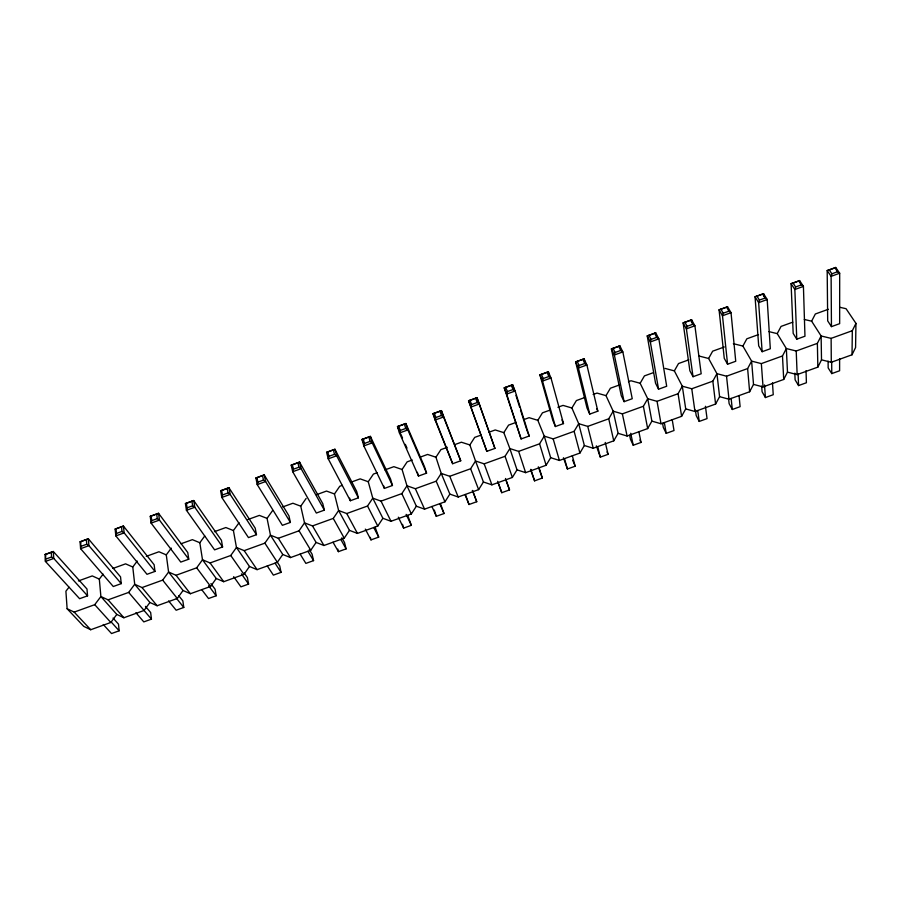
<?xml version="1.0" encoding="UTF-8"?>
<svg xmlns="http://www.w3.org/2000/svg" width="901" height="901" viewBox="0 0 901 901"><rect width="100%" height="100%" fill="white"/><g stroke="black" fill="none" stroke-linecap="round" stroke-linejoin="round"><path stroke-width="1.35" d="M839.619 358.564L839.608 370.761L831.769 373.6L828.165 367.901L828.098 361.132M804.289 319.461L811.632 321.173L821.126 335.983L821.509 359.837L831.296 362.27L852.019 354.78L852.323 330.701L855.95 323.38L846.062 308.705L839.867 307.297M855.95 323.38L855.578 347.538L852.019 354.78M51.301 552.369L51.582 556.998L53.756 558.44L53.317 551.502L45.782 554.374L45.444 561.447L79.603 598.703L87.555 595.831L86.992 589.029L53.317 551.502L45.05 554.498L45.444 561.447L53.756 558.44L87.555 595.831M86.383 539.631L86.766 544.227L88.929 545.668L88.343 538.787L80.853 541.636L80.617 548.686L113.278 586.517L121.241 583.634L120.543 576.877L88.343 538.787L80.065 541.794L80.617 548.686L88.929 545.668L121.241 583.634M121.511 526.871L122.007 531.432L124.169 532.885L123.426 526.049L115.981 528.887L116.454 533.448L115.846 535.904L146.998 574.309L154.972 571.425L154.139 564.724L123.426 526.049L115.137 529.056L115.846 535.904L124.169 532.885L154.972 571.425M156.695 514.099L157.292 518.627L159.454 520.08L158.553 513.3L151.154 516.115L151.74 520.643L151.109 523.109L180.774 562.089L188.76 559.206L187.768 552.538L158.553 513.3L150.253 516.307L151.109 523.109L159.454 520.08L188.76 559.206M191.936 501.316L192.634 505.799L194.785 507.263L193.726 500.528L186.383 503.321L187.07 507.826L186.439 510.293L214.596 549.858L222.592 546.963L221.455 540.352L193.726 500.528L185.415 503.546L186.439 510.293L194.785 507.263L222.592 546.963M227.221 488.5L228.021 492.96L230.172 494.412L228.955 487.734L221.657 490.516L222.446 494.987L221.815 497.453L248.462 537.593L256.47 534.698L255.197 528.132L228.955 487.734L220.632 490.763L221.815 497.453L230.172 494.412L256.47 534.698M262.551 475.672L263.464 480.098L265.615 481.562L264.241 474.928L256.988 477.699L257.877 482.125L257.236 484.592L282.373 525.328L290.392 522.422L288.973 515.901L264.241 474.928L255.895 477.958L257.236 484.592L265.615 481.562L290.392 522.422M297.938 462.821L298.963 467.214L301.103 468.678L299.571 462.1L292.363 464.848L293.366 469.241L292.712 471.719L316.341 513.041L324.36 510.135L322.795 503.659L299.571 462.1L291.214 465.13L292.712 471.719L301.103 468.678L324.36 510.135M333.381 449.959L334.508 454.318L336.647 455.782L334.958 449.261L327.795 451.987L328.899 456.345L328.246 458.834L350.343 500.731L358.384 497.825L356.672 491.394L334.958 449.261L326.59 452.291L328.246 458.834L336.647 455.782L358.384 497.825M368.869 437.075L370.097 441.4L372.237 442.864L370.39 436.388L363.283 439.114L364.488 443.427L363.824 445.916L384.4 488.41L392.453 485.493L390.595 479.118L370.39 436.388L362.011 439.429L363.824 445.916L372.237 442.864L392.453 485.493M404.414 424.18L405.754 428.459L407.883 429.935L405.867 423.515L398.816 426.207L400.134 430.498L399.458 432.987L418.503 476.066L426.567 473.149L424.562 466.819L405.867 423.515L397.487 426.556L399.458 432.987L407.883 429.935L426.567 473.149M452.651 463.711L433.009 413.66L434.395 413.289L435.825 417.546L435.138 420.035L452.651 463.711L460.726 460.783L441.411 410.608L433.009 413.66L435.138 420.035L443.574 416.972L460.726 460.783M494.931 448.405L476.989 397.69L475.649 398.31L477.203 402.522L479.332 404.008L470.874 407.072L468.588 400.742L470.029 400.348L471.572 404.572L470.874 407.072L486.844 451.333L494.931 448.405L479.332 404.008L476.989 397.69L468.588 400.742L486.844 451.333M514.291 390.054L512.635 384.75L511.34 385.358L513.007 389.536L515.124 391.011L506.666 394.086L504.211 387.813L505.72 387.396L507.364 391.575L506.666 394.086L521.093 438.945L529.191 436.016L515.124 391.011L512.635 384.75L504.211 387.813L521.093 438.945M541.456 374.422L547.087 372.383L548.855 376.517L550.984 378.003L542.503 381.078L539.89 374.861L541.456 374.422L543.213 378.566L542.503 381.078L555.388 426.533L563.497 423.594L550.984 378.003L548.326 371.798L539.89 374.861L552.82 420.384L555.388 426.533M577.248 361.425L582.891 359.386L584.772 363.486L586.889 364.973L578.397 368.047L575.615 361.887L577.248 361.425L579.106 365.536L578.397 368.047L589.727 414.111L597.847 411.171L586.889 364.973L584.062 358.823L575.615 361.887L587.013 408.007L589.727 414.111M613.097 348.417L618.739 346.367L620.733 350.433L622.839 351.919L614.347 355.005L611.396 348.901L613.097 348.417L615.056 352.494L614.347 355.005L624.111 401.666L632.243 398.715L622.839 351.919L619.865 345.826L611.396 348.901L621.251 395.618L624.111 401.666M648.99 335.386L654.644 333.336L656.739 337.368L658.856 338.855L650.342 341.941L647.233 335.893L648.99 335.386L651.063 339.429L650.342 341.941L658.552 389.198L666.684 386.259L658.856 338.855L655.703 332.807L647.233 335.893L655.545 383.207L658.552 389.198M684.94 322.333L690.605 320.283L692.801 324.27L694.908 325.768L686.393 328.865L683.127 322.862L684.94 322.333L687.125 326.342L686.393 328.865L693.027 376.719L701.181 373.769L694.908 325.768L691.608 319.776L683.127 322.862L689.873 370.773L693.027 376.719M720.935 309.268L726.611 307.207L728.92 311.172L731.026 312.67L722.489 315.767L719.066 309.809L720.935 309.268L723.233 313.233L722.489 315.767L727.569 364.229L735.734 361.267L731.026 312.67L727.558 306.734L719.066 309.809L724.258 358.328L727.569 364.229M756.998 296.181L762.674 294.12L765.095 298.04L767.19 299.537L758.642 302.646L755.049 296.744L756.998 296.181L759.397 300.112L758.642 302.646L762.145 351.717L770.321 348.755L767.19 299.537L763.564 293.658L755.049 296.744L758.687 345.86L762.145 351.717M793.094 283.072L798.793 281.011L801.316 284.896L803.422 286.394L794.851 289.503L791.089 283.657L793.094 283.072L795.617 286.969L794.851 289.503L796.777 339.181L804.965 336.219L803.422 286.394L799.615 280.571L791.089 283.657L793.173 333.381L796.777 339.181M829.258 269.94L834.957 267.879L837.592 271.73L839.687 273.228L831.116 276.348L827.186 270.559L829.258 269.94L831.882 273.803L831.116 276.348L831.454 326.635L839.653 323.662L839.687 273.228L835.723 267.462L827.186 270.559L827.692 320.88L831.454 326.635M768.79 331.579L777.236 333.629L786.348 348.563L787.485 372.136L797.148 374.602L817.849 367.124L821.509 359.837M817.849 367.124L817.376 343.349L821.126 335.983L831.127 338.371L852.323 330.701M733.369 343.686L742.897 346.063L751.614 361.121L753.518 384.4L763.046 386.912L783.712 379.456L787.485 372.136M811.632 321.173L815.337 313.987L828.346 309.28M783.712 379.456L782.485 355.963L786.348 348.563L796.214 350.996L817.376 343.349M699.21 356.064L708.603 358.485L716.937 373.667L719.595 396.665L728.988 399.222L749.632 391.766L753.518 384.4M777.236 333.629L781.066 326.41L792.756 322.175M749.632 391.766L747.627 368.565L751.614 361.121L761.345 363.61L782.485 355.963M665.096 368.419L674.353 370.885L682.305 386.202L685.717 408.896L694.975 411.498L715.597 404.053L719.595 396.665M742.897 346.063L746.839 338.81L758.507 334.575M715.597 404.053L712.837 381.146L716.937 373.667L726.533 376.201L747.627 368.565M628.447 381.697L631.027 380.763L640.149 383.274L647.718 398.715L651.885 421.127L661.019 423.763L681.606 416.33L685.717 408.896M708.603 358.485L712.657 351.187L724.314 346.964M681.606 416.33L678.081 393.714L682.305 386.202L691.765 388.77L712.837 381.146M593.14 394.48L597.003 393.084L606.001 395.64L613.187 411.205L618.097 433.325L627.096 436.016L647.661 428.583L651.885 421.127M674.353 370.885L678.521 363.553L688.871 359.803M557.888 407.252L563.035 405.394L571.898 407.984L578.701 423.684L587.745 426.387L608.738 418.796L613.187 411.205L622.366 413.863L643.382 406.261L647.718 398.715L657.043 401.328L678.081 393.714M523.965 419.539L529.101 417.681L537.829 420.316L544.26 436.14L553.169 438.888L574.128 431.309L578.701 423.684L584.355 445.522L593.23 448.248L613.761 440.826L618.097 433.325M640.149 383.274L644.429 375.897L653.473 372.631M488.815 432.277L495.223 429.957L503.828 432.638L509.865 448.574L518.649 451.378L539.575 443.81L544.26 436.14L550.669 457.685L559.408 460.456L579.906 453.057L584.355 445.522M606.001 395.64L610.394 388.23L619.426 384.964M481.111 435.059L474.703 437.379L469.86 444.936L475.525 460.997L484.175 463.846L505.067 456.289L509.865 448.574L517.016 469.849L525.632 472.653L546.107 465.265L550.669 457.685M571.898 407.984L576.403 400.551L585.413 397.285M447.301 447.313L440.893 449.633L435.938 457.224L441.231 473.408L449.745 476.291L470.615 468.745L475.525 460.997L483.42 481.99L491.901 484.839L512.354 477.451L517.016 469.849M537.829 420.316L542.458 412.838L550.173 410.045M412.253 460.006L407.139 461.864L402.071 469.489L406.982 485.797L415.361 488.725L436.197 481.19L441.231 473.408L449.858 494.108L458.215 497.003L478.634 489.626L483.42 481.99M503.828 432.638L508.558 425.126L516.262 422.332M377.26 472.687L373.431 474.072L368.25 481.731L372.777 498.174L381.033 501.136L401.835 493.613L406.982 485.797L416.352 506.216L424.585 509.155L444.97 501.789L449.858 494.108M342.312 485.346L339.756 486.27L334.474 493.962L338.63 510.529L346.75 513.536L367.529 506.024L372.777 498.174L382.891 518.3L390.989 521.285L411.352 513.93L416.352 506.216M306.137 498.444L300.743 506.182L304.527 522.862L312.512 525.925L333.257 518.413L338.63 510.529L349.464 530.374L357.449 533.403L377.778 526.06L382.891 518.3M272.564 510.608L267.056 518.379L270.469 535.183L278.319 538.28L299.042 530.79L304.527 522.862L316.093 542.436L323.943 545.499L344.25 538.167L349.464 530.374M239.035 522.749L233.415 530.554L236.456 547.481L244.182 550.635L264.871 543.145L270.469 535.183L282.768 554.475L290.494 557.584L310.766 550.252L316.093 542.436M282.768 554.475L277.328 562.337L257.078 569.646L249.487 566.492L236.456 547.481L230.746 555.489L210.091 562.956L202.5 559.769L199.819 542.729L204.73 536.005M171.28 548.123L166.28 554.87L168.588 572.045L176.044 575.277L196.677 567.81L202.5 559.769L216.251 578.51L223.718 581.697L243.946 574.387L249.487 566.492M137.234 561.064L132.774 566.999L134.711 584.287L142.043 587.565L162.653 580.12L168.588 572.045L183.049 590.493L190.404 593.725L210.597 586.438L216.251 578.51M103.108 574.151L99.324 579.118L100.889 596.53L108.086 599.841L128.674 592.408L134.711 584.287L149.904 602.476L157.134 605.742L177.294 598.455L183.049 590.493M149.904 602.476L144.047 610.473L123.899 617.748L116.803 614.426L100.889 596.53L94.74 604.672L74.186 612.106L67.124 608.749L65.908 591.214L68.994 587.227M67.124 608.749L83.748 626.375L90.719 629.731L110.834 622.467L116.803 614.426M834.957 267.879L835.723 267.462M798.793 281.011L799.615 280.571M762.674 294.12L763.564 293.658L763.744 296.395M726.611 307.207L727.558 306.734M690.605 320.283L691.608 319.776L691.968 322.524M654.644 333.336L655.703 332.807M618.739 346.367L619.865 345.826M582.891 359.386L584.062 358.823L584.715 361.538M547.087 372.383L548.326 371.798L549.43 375.83M440.003 411.25L441.411 410.608L443.574 416.972L441.445 415.496L440.003 411.25L434.395 413.289M470.029 400.348L475.649 398.31M505.72 387.396L511.34 385.358M46.052 559.003L51.582 556.998M81.225 546.231L86.766 544.227M116.454 533.448L122.007 531.432M151.74 520.643L157.292 518.627M187.07 507.826L192.634 505.799M222.446 494.987L228.021 492.96M257.877 482.125L263.464 480.098M293.366 469.241L298.963 467.214M328.899 456.345L334.508 454.318M364.488 443.427L370.097 441.4M400.134 430.498L405.754 428.459M435.825 417.546L441.445 415.496M471.572 404.572L477.203 402.522M507.364 391.575L513.007 389.536M543.213 378.566L548.855 376.517M579.106 365.536L584.772 363.486M615.056 352.494L620.733 350.433M651.063 339.429L656.739 337.368M687.125 326.342L692.801 324.27M723.233 313.233L728.92 311.172M759.397 300.112L765.095 298.04M795.617 286.969L801.316 284.896M831.882 273.803L837.592 271.73M78.387 580.954L92.262 575.919L99.324 579.118M112.952 568.43L125.588 563.846L132.774 566.999M146.311 556.345L158.959 551.761L166.28 554.87M180.977 543.787L192.386 539.654L199.819 542.729M214.427 531.669L225.847 527.535L233.415 530.554M247.921 519.528L259.353 515.395L267.056 518.379M282.734 506.925L292.915 503.242L300.743 506.182M316.33 494.75L326.511 491.068L334.474 493.962M351.232 482.114L360.163 478.87L368.25 481.731M384.918 469.905L393.861 466.673L402.071 469.489M419.922 457.224L427.603 454.442L435.938 457.224M454.982 444.531L461.391 442.211L469.86 444.936M113.053 618.075L118.493 624.134L119.157 630.79L111.533 633.538L103.266 624.517M145.455 606.362L150.658 612.522L151.447 619.133L143.811 621.893L135.905 612.725M178.725 595.685L182.858 600.888L183.781 607.465L176.145 610.225L168.6 600.922M210.924 583.634L215.102 589.254L216.161 595.775L208.514 598.534L201.723 589.626M244.227 573.036L247.392 577.586L248.586 584.073L240.916 586.844L233.674 576.663M264.871 543.145L279.727 565.918L281.044 572.36L273.375 575.131L267.282 565.952M309.268 549.542L312.106 554.228L313.559 560.625L305.878 563.395L300.123 554.081M333.01 542.211L338.416 551.649L346.108 548.878L344.52 542.526L341.862 537.773M365.31 529.112L370.998 539.89L378.702 537.109L375.12 527.186M398.332 517.185L403.625 528.121L411.34 525.328L407.748 515.406M431.939 506.475L436.298 516.329L444.024 513.536L440.431 503.603M465.006 494.536L469.016 504.515L476.742 501.722L472.653 490.527M498.163 482.745L501.767 492.701L509.515 489.896L505.506 478.487M530.554 469.624L534.575 480.852L542.323 478.059L539.113 467.777M563.44 457.742L567.416 469.004L575.176 466.2L572.326 455.782M596.361 445.849L600.303 457.134L608.085 454.329L605.258 442.447M629.619 435.273L630.463 439.283L633.234 445.252L641.028 442.436L638.877 431.748M662.595 423.369L663.305 427.423L666.211 433.347L674.016 430.532L672.225 419.697M695.414 410.068L696.191 415.552L699.232 421.431L707.048 418.605L705.427 406.272M728.526 398.118L729.123 403.659L732.299 409.493L740.115 406.666L739.045 395.573M761.672 386.146L762.088 391.755L765.411 397.544L773.238 394.717L772.484 382.812M794.828 373.149L795.11 379.839L798.568 385.572L806.406 382.745L806.035 370.705M398.816 426.207L397.487 426.556L399.729 431.635M363.283 439.114L362.011 439.429L363.824 443.191M326.59 452.291L327.795 451.987M292.363 464.848L291.214 465.13L292.611 467.574M255.895 477.958L256.988 477.699M220.632 490.763L221.657 490.516M185.415 503.546L186.383 503.321M150.253 516.307L151.154 516.115M115.137 529.056L115.981 528.887M80.065 541.794L80.853 541.636M45.05 554.498L45.782 554.374M74.186 612.106L90.719 629.731M94.74 604.672L110.834 622.467M110.969 621.735L119.157 630.79M108.086 599.841L123.899 617.748M128.674 592.408L151.447 619.133M142.043 587.565L157.134 605.742M162.653 580.12L177.294 598.455M176.326 598.129L183.781 607.465M176.044 575.277L190.404 593.725M196.677 567.81L210.597 586.438M208.627 585.706L216.161 595.775M210.091 562.956L223.718 581.697M241.434 573.858L248.586 584.073M230.746 555.489L243.946 574.387M244.182 550.635L257.078 569.646M275.042 563.148L281.044 572.36M278.319 538.28L290.494 557.584M307.894 551.277L313.559 560.625M299.042 530.79L310.766 550.252M312.512 525.925L323.943 545.499M340.792 539.395L346.108 548.878M333.257 518.413L344.25 538.167M346.75 513.536L357.449 533.403M373.735 527.502L378.702 537.109M367.529 506.024L377.778 526.06M381.033 501.136L390.989 521.285M406.137 514.37L411.34 525.328M639.901 440.048L641.028 442.436M401.835 493.613L411.352 513.93M596.744 408.739L597.847 411.171M415.361 488.725L424.585 509.155M607.015 451.93L608.085 454.329M400.844 434.169L402.522 437.987M405.326 444.328L407.004 448.146M439.756 503.659L444.024 513.536M436.197 481.19L444.97 501.789M561.931 419.922L563.497 423.594M572.653 460.152L575.176 466.2M449.745 476.291L458.215 497.003M465.412 494.581L469.016 504.515M526.747 429.833L529.191 436.016M542.323 478.059L538.314 466.819M472.338 490.459L476.742 501.722M470.615 468.745L478.634 489.626M509.515 489.896L505.911 479.951M484.175 463.846L491.901 484.839M497.667 481.314L501.767 492.701M505.067 456.289L512.354 477.451M518.649 451.378L525.632 472.653M530.858 469.32L534.575 480.852M434.338 510.09L436.298 516.329M515.958 395.359L519.686 407.297M520.519 409.944L526.33 428.504M417.321 472.259L418.503 476.066M539.575 443.81L546.107 465.265M402.533 524.348L403.625 528.121M553.169 438.888L559.408 460.456M383.668 485.853L384.4 488.41M564.476 458.62L567.416 469.004M370.322 537.368L370.998 539.89M574.128 431.309L579.906 453.057M349.678 498.152L350.343 500.731M587.745 426.387L593.23 448.248M597.712 446.614L600.303 457.134M337.796 549.103L338.416 551.649M608.738 418.796L613.761 440.826M622.366 413.863L627.096 436.016M630.723 433.257L633.234 445.252M643.382 406.261L647.661 428.583M657.043 401.328L661.019 423.763M664.341 422.546L666.211 433.347M691.765 388.77L694.975 411.498M697.723 410.496L699.232 421.431M726.533 376.201L728.988 399.222M731.139 398.422L732.299 409.493M761.345 363.61L763.046 386.912M764.51 384.93L765.411 397.544M798.106 373.566L798.568 385.572M796.214 350.996L797.148 374.602M831.127 338.371L831.296 362.27M831.679 361.436L831.769 373.6"/></g></svg>
